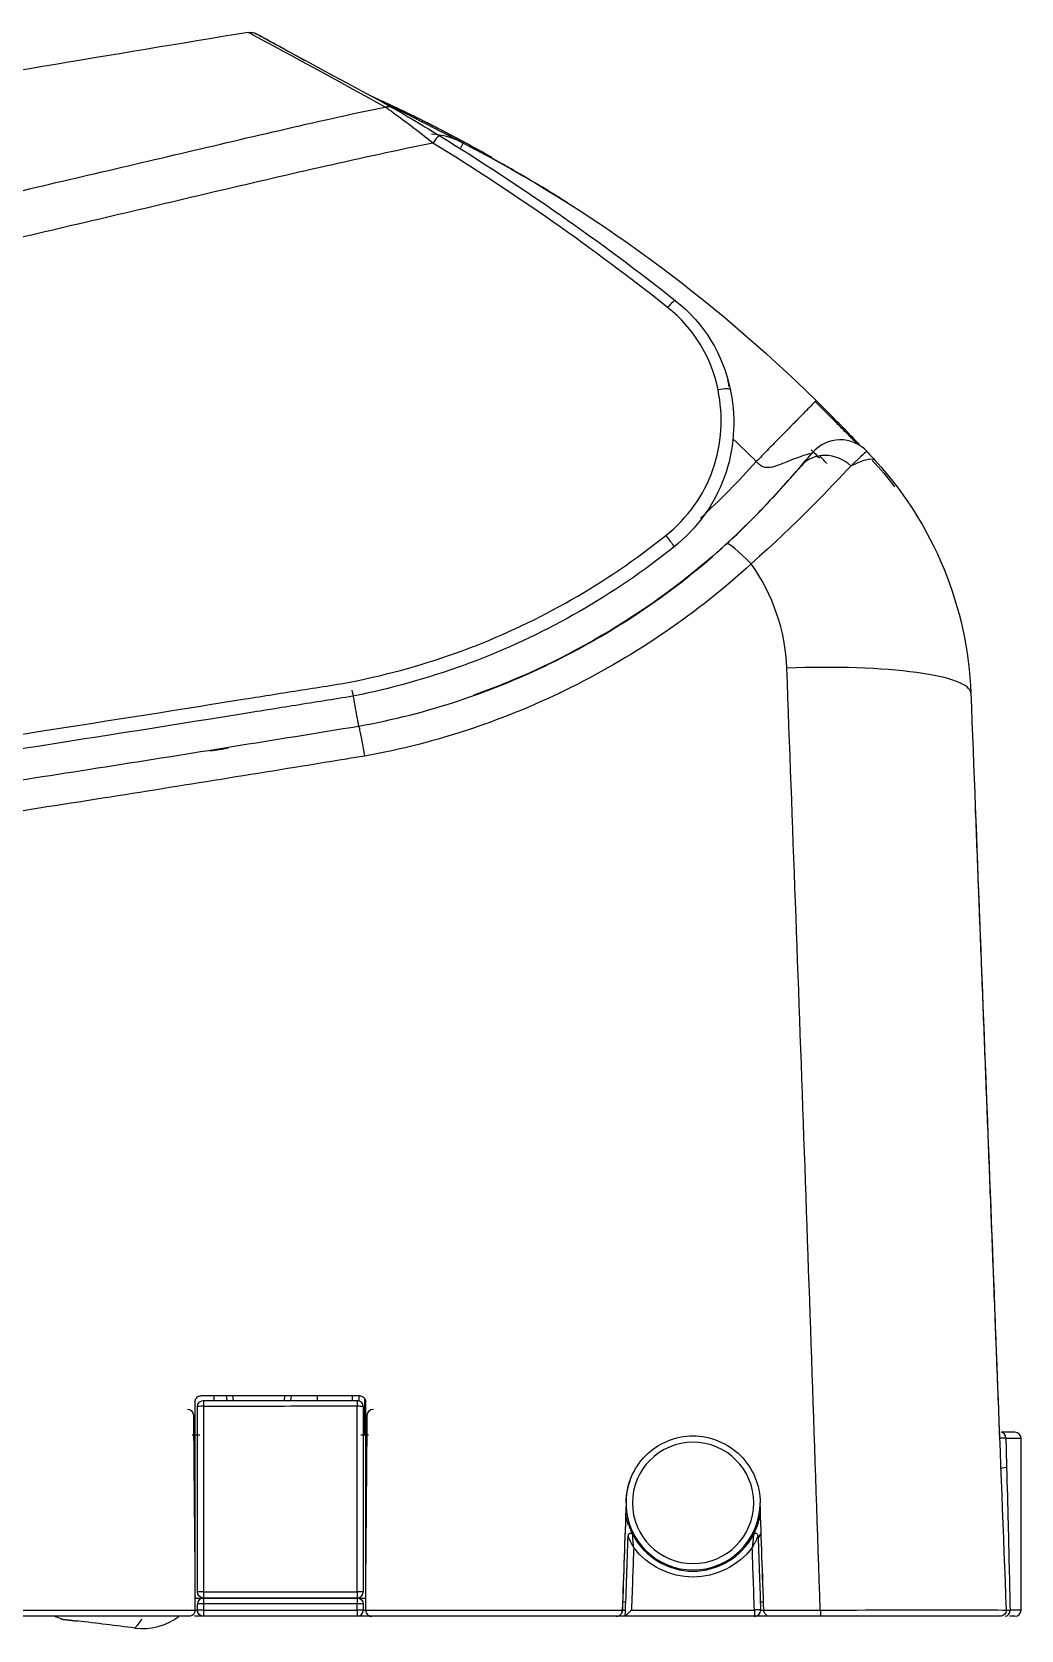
# Model space of a CAD drawing. Header units: millimetres. Extents: x 28 to 2369, y -329 to 1679.
# Drawn here: x 2043.4 to 2124.6, y 482.6 to 613.7 of the extents above; entities that cross this region are included whole.
import ezdxf

# ---------------------------------------------------------------- set-up
doc = ezdxf.new("R2010")
doc.units = ezdxf.units.MM
doc.layers.add('1LINE', color=7, linetype='CONTINUOUS')

msp = doc.modelspace()

# ---------------------------------------------------------------- linework, layer by layer
at = {"layer": '1LINE'}
for p, q in [((2078.56, 604.15), (2078.79, 604.6)), ((2116.04, 573.97), (2116.02, 573.99)), ((2059.43, 501.44), (2059.36, 501.84)), ((2059.86, 501.84), (2059.93, 501.44)), ((2064.11, 501.44), (2064.18, 501.84)), ((2064.69, 501.84), (2064.62, 501.44)), ((2069.72, 501.44), (2069.72, 501.84)), ((2070.22, 501.84), (2070.22, 501.42)), ((2070.72, 498.64), (2070.72, 501.58)), ((2056.55, 498.64), (2057.18, 498.64)), ((2070.4, 498.64), (2071.03, 498.64)), ((2124.06, 498.84), (2122.93, 498.84)), ((2123.31, 498.34), (2124.56, 498.34)), ((2124.56, 484.24), (2124.56, 498.34)), ((2056.79, 485.24), (2057.49, 485.24)), ((2057.29, 485.28), (2057.29, 485.24)), ((2070.09, 485.24), (2070.79, 485.24)), ((2070.29, 485.24), (2070.29, 485.28)), ((2056.79, 484.25), (2056.99, 484.25)), ((2070.59, 484.25), (2070.8, 484.25)), ((2091.84, 484.22), (2091.85, 484.22)), ((2091.87, 484.94), (2092.13, 484.94)), ((2103.17, 484.94), (2103.43, 484.94)), ((2103.46, 484.22), (2103.46, 484.22)), ((2124.56, 484.24), (2123.66, 484.24)), ((2057.49, 483.74), (2056.74, 483.74)), ((2071.29, 483.74), (2070.09, 483.74)), ((2103.96, 483.74), (2103.96, 483.74)), ((2124.06, 483.74), (2123.6, 483.74))]:
    msp.add_line(p, q, dxfattribs=at)
at = {"layer": '1LINE', "extrusion": (0, 0, -1)}
msp.add_circle((-2097.65, 493.04), 4.98, dxfattribs=at)
for centre, radius, start, end in [((-2061.33, 612.69), 1, 80.626, 118.6364), ((-2061.33, 612.69), 1, 80.626, 118.6364), ((-2057.49, 500.94), 0.5, 0, 90), ((-2056.16, 500.24), 0.5, 90, 179.5), ((-2071.42, 500.24), 0.5, 0.5, 90), ((-2057.49, 485.74), 0.5, 270, 0), ((-2070.09, 484.74), 0.5, 90, 180), ((-2057.49, 484.24), 0.5, 270, 0), ((-2122.84, 484.24), 0.5, 177.7911, 270)]:
    msp.add_arc(centre, radius, start, end, dxfattribs=at)
at = {"layer": '1LINE'}
for centre, radius, start, end in [((2070.09, 500.94), 0.5, 0, 90), ((2124.06, 498.34), 0.5, 0, 90), ((2097.65, 493.04), 5.5, 160.9087, 180), ((2097.65, 493.04), 5.5, 181.9884, 358.0115), ((2057.49, 484.74), 0.5, 90, 180), ((2070.09, 485.74), 0.5, 270, 0), ((2070.09, 484.24), 0.5, 270, 0), ((2124.06, 484.24), 0.5, 270, 0), ((1951.85, -310.95), 800, 82.81845, 83.15888)]:
    msp.add_arc(centre, radius, start, end, dxfattribs=at)
for centre, major_axis, ratio, start_param, end_param in [((2072.58, 606.58), (0.477, 0.879), 0.989612, 6.249764, 6.984389), ((2075.59, 598.37), (-3.24, -6.21), 0.993697, 3.14757, 3.540514), ((2076.34, 604.34), (0.524, 0.852), 0.165076, 6.276899, 7.646214), ((2095.6, 590.89), (0.62, 0.785), 0.174783, 6.274544, 7.690496), ((2099.73, 584.15), (0.981, 0.196), 0.214849, 0, 1.559721), ((2109.73, 577.25), (-2.35, 1.87), 0.999996, 4.56122, 6.247616), ((2108.8, 576.17), (2.26, -1.97), 0.884943, 1.539078, 3.142051), ((2101.54, 568.42), (-11.08, -10.11), 0.147772, 3.139023, 3.6316), ((2102.43, 569.51), (2.03, -2.21), 0.124386, 1.717241, 3.141259), ((2105.45, 558.9), (-14.99, -0.58), 0.175144, 3.141593, 4.712664), ((2057.49, 500.94), (0.5, 0), 0.058091, 1.590859, 3.141593), ((2057.49, 500.94), (0, -0.5), 0.020095, 3.141593, 4.654277), ((2070.09, 500.94), (0, -0.5), 0.018308, 3.141593, 4.652994), ((2070.09, 500.94), (0.5, 0), 0.05937, 0, 1.589073), ((2122.93, 498.34), (0, 0.5), 0.744685, 4.712389, 6.283185), ((2124.89, 495.94), (2, 0.08), 0.044758, 2.430281, 3.141593), ((2097.65, 493.04), (-0.1, 5.5), 0.999444, 4.679013, 4.694162), ((2092.52, 490.34), (0.199, -0.021), 0.999745, 0.590044, 3.21082), ((2102.78, 490.33), (-0.177, 0.093), 0.994992, 3.666408, 6.283185), ((2102.78, 490.33), (0.177, -0.093), 0.999995, 0.520138, 3.141596), ((2057.49, 485.74), (0.5, 0), 0.027987, 1.59261, 3.141593), ((2057.49, 485.74), (0, -0.5), 0.02182, 4.684405, 6.283185), ((2057.49, 484.74), (0, 0.5), 0.021966, 0, 1.544789), ((2070.09, 485.74), (0, -0.5), 0.020575, 4.682379, 6.283185), ((2070.09, 485.74), (0.5, 0), 0.030012, 0, 1.591363), ((2070.09, 484.74), (0, 0.5), 0.020754, 0, 1.542715), ((2057.49, 484.74), (0.5, 0), 0.02601, 1.592756, 3.141593), ((2057.49, 484.24), (-0.5, 0), 0.025022, 4.734424, 6.283185), ((2057.49, 484.24), (0, -0.5), 0.02204, 4.68737, 6.283185), ((2070.09, 484.74), (0.5, 0), 0.028084, 0, 1.591544), ((2070.09, 484.24), (-0.5, 0), 0.02712, 3.141593, 4.733228), ((2070.09, 484.24), (0, -0.5), 0.020845, 4.685272, 6.283185), ((2102.69, 484.24), (0.5, 0.017), 0.034958, 6.281542, 7.870526), ((2102.69, 484.24), (0, -0.5), 0.017765, 4.678028, 6.283185), ((2102.69, 484.24), (0, 0.5), 0.999999, 3.141593, 4.747257), ((2108.1, 484.24), (0, 0.5), 0.017256, 1.535009, 3.141593), ((2123.25, 484.24), (0, 0.5), 0.816913, 3.141593, 4.712389)]:
    msp.add_ellipse(centre, major_axis=major_axis, ratio=ratio, start_param=start_param, end_param=end_param, dxfattribs=at)
for points, degree in [([(2061.16, 613.68), (2049.91, 611.82), (2038.66, 609.95), (2027.42, 608.05)], 3), ([(2061.16, 613.68), (2049.91, 611.82), (2038.66, 609.95), (2027.42, 608.05)], 3), ([(2072.38, 607.56), (2064.94, 611.65), (2061.16, 613.68), (2061.16, 613.68)], 3), ([(2061.81, 613.57), (2061.81, 613.57), (2065.57, 611.53), (2073.09, 607.45)], 3), ([(2063.99, 612.37), (2063.26, 612.77), (2062.54, 613.17), (2061.81, 613.57)], 3), ([(2065.81, 611.36), (2064.59, 612.03), (2063.99, 612.37), (2063.99, 612.37)], 3), ([(2071.08, 608.54), (2076.21, 606.23), (2081.14, 603.44)], 2), ([(2071.77, 608.19), (2072.86, 607.65), (2075.21, 606.46), (2078.79, 604.6)], 3), ([(2073.27, 607.53), (2076.1, 606.19), (2078.87, 604.69)], 2), ([(2095.56, 591.12), (2089.42, 595.99), (2083, 600.49), (2076.31, 604.6)], 3), ([(2076.87, 605.19), (2083.59, 601.06), (2090.04, 596.55), (2096.22, 591.67)], 3), ([(2078.79, 604.6), (2089.48, 599.1), (2099.17, 591.89), (2107.75, 583.48)], 3), ([(2079.76, 604.07), (2079.46, 604.23)], 1), ([(2080.02, 603.97), (2079.99, 603.98), (2079.95, 604), (2079.92, 604.02)], 3), ([(2096.22, 591.67), (2098.55, 589.83), (2100.13, 587.23), (2100.71, 584.34)], 3), ([(2099.7, 584.36), (2099.17, 587.02), (2097.71, 589.42), (2095.56, 591.12)], 3), ([(2102.84, 578.48), (2102.22, 579.1), (2101.58, 579.71), (2100.94, 580.31)], 3), ([(2098.25, 573.84), (2099.86, 575.3), (2101.38, 576.86), (2102.84, 578.48)], 3), ([(2106.54, 578.14), (2107.14, 578.84), (2107.45, 579.2), (2107.45, 579.2)], 3), ([(2107.34, 579.44), (2107.57, 579.21), (2107.8, 578.98), (2108.02, 578.74)], 3), ([(2108.02, 578.74), (2107.85, 578.92), (2107.68, 579.09), (2107.51, 579.26)], 3), ([(2111.93, 579.28), (2111.89, 579.34), (2111.44, 578.93), (2110.61, 578.11)], 3), ([(2111.93, 579.28), (2112.16, 579.03), (2112.39, 578.78), (2112.62, 578.53)], 3), ([(2112.35, 578.57), (2112.99, 577.88), (2113.61, 577.16), (2114.18, 576.41)], 3), ([(2110.61, 578.11), (2109.04, 576.47), (2106.06, 573.28), (2102.41, 570.08)], 3), ([(2103.54, 574.82), (2104.84, 576.18), (2105.86, 577.37), (2106.54, 578.14)], 3), ([(2100.4, 571.72), (2101.57, 572.79), (2102.62, 573.85), (2103.54, 574.82)], 3), ([(2105.34, 561.52), (2105.23, 564.6), (2104.21, 567.58), (2102.41, 570.08)], 3), ([(2108.09, 484.25), (2107.22, 510.16), (2106.3, 536), (2105.34, 561.52)], 3), ([(2120.44, 559.47), (2121.4, 534.63), (2122.37, 509.48), (2123.34, 484.25)], 3), ([(2058.04, 554.73), (2058.54, 554.81), (2059.04, 554.89), (2059.54, 554.98)], 3), ([(2120.79, 550.2), (2122.79, 498.38)], 1), ([(2056.79, 484.25), (2056.79, 489.95), (2056.79, 495.64), (2056.79, 501.34)], 3), ([(2056.99, 485.74), (2056.99, 490.81), (2056.99, 495.88), (2056.99, 500.94)], 3), ([(2070.29, 501.84), (2065.96, 501.84), (2061.62, 501.84), (2057.29, 501.84)], 3), ([(2057.48, 500.96), (2057.48, 495.9), (2057.48, 490.82), (2057.48, 485.75)], 3), ([(2057.49, 501.44), (2061.69, 501.44), (2065.89, 501.44), (2070.09, 501.44)], 3), ([(2058.37, 501.44), (2058.37, 501.57), (2058.37, 501.7), (2058.37, 501.84)], 3), ([(2066.81, 501.84), (2066.81, 501.7), (2066.81, 501.57), (2066.81, 501.44)], 3), ([(2070.08, 485.75), (2070.08, 490.83), (2070.08, 495.9), (2070.08, 500.97)], 3), ([(2070.59, 500.94), (2070.59, 495.87), (2070.59, 490.81), (2070.59, 485.74)], 3), ([(2070.79, 484.25), (2070.79, 489.95), (2070.79, 495.64), (2070.79, 501.34)], 3), ([(2123.31, 498.34), (2123.33, 497.54), (2123.35, 496.74), (2123.37, 495.94)], 3), ([(2092.15, 493.04), (2092.05, 490.11), (2091.95, 487.18), (2091.84, 484.25)], 3), ([(2103.46, 484.25), (2103.36, 487.18), (2103.25, 490.11), (2103.15, 493.04)], 3), ([(2103.46, 484.22), (2103.35, 487.13), (2103.25, 490.04), (2103.15, 492.95)], 3), ([(2092.15, 492.93), (2092.05, 490.02), (2091.95, 487.12), (2091.85, 484.22)], 3), ([(2092.36, 490.45), (2092.35, 490.44), (2092.34, 490.42)], 2), ([(2092.7, 490.43), (2092.7, 490.43)], 1), ([(2102.98, 490.34), (2102.98, 490.34), (2102.98, 490.34), (2102.98, 490.34)], 3), ([(2057.49, 485.24), (2061.69, 485.24), (2065.89, 485.24), (2070.09, 485.24)], 3), ([(2070.79, 485.24), (2070.79, 485.24), (2070.79, 485.24), (2070.79, 485.24)], 3), ([(2056.79, 484.25), (2056.79, 484.24), (2056.79, 484.24), (2056.79, 484.24)], 3), ([(2070.79, 484.24), (2070.79, 484.24), (2070.79, 484.24), (2070.79, 484.25)], 3), ([(2091.84, 484.25), (2091.93, 484.25), (2092.02, 484.25), (2092.11, 484.25)], 3), ([(2091.84, 484.25), (2091.84, 484.24), (2091.84, 484.23), (2091.84, 484.22)], 3), ([(2091.85, 484.22), (2091.85, 484.22), (2091.85, 484.22), (2091.85, 484.22)], 3), ([(2103.19, 484.25), (2103.28, 484.25), (2103.37, 484.25), (2103.47, 484.25)], 3), ([(2103.46, 484.22), (2103.46, 484.23), (2103.46, 484.24), (2103.46, 484.25)], 3), ([(2103.46, 484.22), (2103.46, 484.22)], 1), ([(2056.29, 483.74), (2024.15, 483.74), (1992.02, 483.74), (1959.89, 483.74)], 3), ([(2051.86, 482.77), (2053.13, 482.61), (2054.43, 482.96), (2055.45, 483.71)], 3), ([(2052.42, 483.5), (2052.06, 483.03), (2051.86, 482.77), (2051.86, 482.77)], 3), ([(2070.09, 483.74), (2065.89, 483.74), (2061.69, 483.74), (2057.49, 483.74)], 3), ([(2092.09, 483.74), (2091.84, 483.74), (2091.6, 483.74), (2091.35, 483.74)], 3), ([(2092.09, 483.74), (2092.09, 483.74), (2092.09, 483.74), (2092.09, 483.74)], 3), ([(2103.95, 483.74), (2103.53, 483.74), (2103.11, 483.74), (2102.69, 483.74)], 3), ([(2108.1, 483.74), (2106.72, 483.74), (2105.34, 483.74), (2103.96, 483.74)], 3)]:
    msp.add_open_spline(points, degree=degree, dxfattribs=at)
for points, knots in [([(1594.5, 525.21), (1594.57, 525.22), (1595.23, 525.31), (1597.41, 525.56), (1598.93, 525.72), (1602.69, 526.13), (1604.94, 526.38), (1610.13, 526.94), (1613.07, 527.27), (1622.57, 528.3), (1629.86, 529.11), (1642.06, 530.5), (1646.33, 530.99), (1655.24, 532.01), (1659.91, 532.55), (1674.24, 534.21), (1684.23, 535.37), (1699.88, 537.28), (1705.21, 537.94), (1716, 539.3), (1721.5, 540.01), (1738.24, 542.28), (1749.52, 543.91), (1772.2, 547.27), (1783.6, 549.02), (1800.81, 551.81), (1806.55, 552.75), (1818.12, 554.76), (1823.92, 555.78), (1841.31, 558.88), (1852.92, 560.99), (1887.7, 567.48), (1910.86, 572.04), (1945.54, 579.25), (1957.09, 581.71), (1980.18, 586.68), (1991.72, 589.2), (2009.02, 593.03), (2014.78, 594.3), (2026.3, 596.93), (2032.06, 598.25), (2043.58, 600.93), (2049.33, 602.28), (2057.97, 604.3), (2060.84, 604.98), (2066.61, 606.31), (2069.49, 606.97), (2072.38, 607.56)], [0, 0, 0, 0, 0.03125, 0.03125, 0.0625, 0.0625, 0.09375, 0.09375, 0.125, 0.125, 0.1875, 0.1875, 0.21875, 0.21875, 0.25, 0.25, 0.3125, 0.3125, 0.34375, 0.34375, 0.375, 0.375, 0.4375, 0.4375, 0.5, 0.5, 0.53125, 0.53125, 0.5625, 0.5625, 0.625, 0.625, 0.75, 0.75, 0.8125, 0.8125, 0.875, 0.875, 0.90625, 0.90625, 0.9375, 0.9375, 0.96875, 0.96875, 0.984375, 0.984375, 1, 1, 1, 1]), ([(2076.31, 604.6), (2075.41, 605.31), (2074.54, 605.97), (2073.09, 607.06), (2072.51, 607.48), (2072.38, 607.56)], [0, 0, 0, 0, 0.5, 0.5, 1, 1, 1, 1]), ([(2073.09, 607.45), (2073.21, 607.38), (2073.81, 607.03), (2075.22, 606.19), (2076.03, 605.71), (2076.87, 605.19)], [0, 0, 0, 0, 0.5, 0.5, 1, 1, 1, 1]), ([(2076.31, 604.6), (2070.43, 603.4), (2064.58, 602.05), (2052.88, 599.29), (2047.03, 597.91), (2035.34, 595.17), (2029.49, 593.81), (2017.78, 591.13), (2011.92, 589.84), (1994.34, 585.95), (1982.62, 583.4), (1959.15, 578.37), (1947.4, 575.89), (1912.15, 568.63), (1888.6, 564.06), (1853.24, 557.57), (1841.44, 555.47), (1823.76, 552.38), (1817.87, 551.36), (1806.1, 549.38), (1800.27, 548.47), (1782.77, 545.72), (1771.18, 544.09), (1753.89, 541.56), (1748.14, 540.77), (1736.69, 539.19), (1730.99, 538.37), (1719.66, 536.92), (1714.08, 536.27), (1703.12, 534.93), (1697.7, 534.31), (1681.81, 532.47), (1671.67, 531.34), (1652.28, 529.2), (1643.17, 528.2), (1626.72, 526.42), (1619.36, 525.65), (1609.77, 524.63), (1606.8, 524.31), (1601.58, 523.75), (1599.31, 523.5), (1595.52, 523.08), (1593.98, 522.91), (1592.33, 522.69), (1591.89, 522.62), (1591.26, 522.52), (1591.07, 522.48), (1591.03, 522.46)], [0, 0, 0, 0, 0.03125, 0.03125, 0.0625, 0.0625, 0.09375, 0.09375, 0.125, 0.125, 0.1875, 0.1875, 0.25, 0.25, 0.375, 0.375, 0.4375, 0.4375, 0.46875, 0.46875, 0.5, 0.5, 0.5625, 0.5625, 0.59375, 0.59375, 0.625, 0.625, 0.65625, 0.65625, 0.6875, 0.6875, 0.75, 0.75, 0.8125, 0.8125, 0.875, 0.875, 0.90625, 0.90625, 0.9375, 0.9375, 0.96875, 0.96875, 0.984375, 0.984375, 1, 1, 1, 1]), ([(2079.89, 604.04), (2079.98, 603.99), (2080.26, 603.84), (2080.78, 603.56), (2080.86, 603.52), (2080.94, 603.47)], [0, 0, 0, 0, 0.849947, 0.849947, 1, 1, 1, 1]), ([(2087.36, 599.69), (2086.97, 599.94), (2086.58, 600.19), (2085.39, 600.92), (2084.58, 601.4), (2083.36, 602.11), (2082.96, 602.34), (2082.17, 602.79), (2081.79, 603), (2081.2, 603.32), (2081.01, 603.43), (2080.93, 603.47), (2080.91, 603.48), (2080.82, 603.53), (2080.76, 603.56), (2080.58, 603.66), (2080.47, 603.72), (2080.3, 603.81), (2080.24, 603.85), (2080.13, 603.91), (2080.07, 603.94), (2080.02, 603.97)], [0, 0, 0, 0, 0.058214, 0.058214, 0.175937, 0.175937, 0.234799, 0.234799, 0.293661, 0.293661, 0.352522, 0.352522, 0.411384, 0.411384, 0.529107, 0.529107, 0.764554, 0.764554, 0.882277, 0.882277, 1, 1, 1, 1]), ([(2100.6, 584.63), (2100.59, 584.66), (2100.59, 584.68), (2100.58, 584.86), (2100.55, 585.02), (2100.51, 585.18), (2100.51, 585.18), (2100.51, 585.18)], [0, 0, 0, 0, 0.121255, 0.121255, 0.986189, 0.986189, 1, 1, 1, 1]), ([(2095.42, 572.41), (2097.2, 573.83), (2098.54, 575.72), (2100.02, 579.9), (2100.13, 582.18), (2099.7, 584.36)], [0, 0, 0, 0, 0.5, 0.5, 1, 1, 1, 1]), ([(2100.75, 584.15), (2101.2, 581.85), (2101.02, 579.39), (2099.4, 574.96), (2097.96, 572.96), (2096.07, 571.45)], [0, 0, 0, 0, 0.5, 0.5, 1, 1, 1, 1]), ([(2100.71, 584.34), (2100.72, 584.28), (2100.73, 584.21), (2100.75, 584.15), (2100.75, 584.15), (2100.75, 584.15)], [0, 0, 0, 0, 0.999706, 0.999706, 1, 1, 1, 1]), ([(2111.31, 579.85), (2111.14, 580.04), (2110.89, 580.3), (2110.2, 581), (2109.9, 581.32), (2109.06, 582.17), (2108.54, 582.7), (2107.75, 583.48)], [0, 0, 0, 0, 0.472713, 0.472713, 0.736356, 0.736356, 1, 1, 1, 1]), ([(2110.84, 580.21), (2110.81, 580.25), (2110.71, 580.35), (2110.44, 580.61), (2109.96, 581.09), (2109.03, 582.04), (2108.23, 582.84), (2107.67, 583.39)], [0, 0, 0, 0, 0.096001, 0.2358, 0.404281, 0.628279, 1, 1, 1, 1]), ([(2111.1, 579.95), (2111.09, 579.96), (2111.04, 580.03), (2110.91, 580.15), (2110.84, 580.21)], [0, 0, 0, 0, 0.578414, 1, 1, 1, 1]), ([(2107.42, 579.16), (2105.01, 576.34), (2102.53, 573.61), (2097.04, 568.74), (2094.05, 566.54), (2087.29, 562.46), (2083.52, 560.67), (2079.6, 559.28)], [0, 0, 0, 0, 0.319874, 0.319874, 0.639748, 0.639748, 1, 1, 1, 1]), ([(2107.42, 579.16), (2107.4, 579.16), (2107.37, 579.15), (2107.11, 579.09), (2106.7, 578.97), (2106.1, 578.75), (2105.39, 578.46), (2104.68, 578.17), (2104.03, 577.97), (2103.48, 577.97), (2103.09, 578.2), (2102.93, 578.38), (2102.84, 578.48)], [0, 0, 0, 0, 0.090162, 0.180501, 0.276022, 0.395586, 0.546152, 0.673829, 0.786543, 0.883621, 0.936595, 1, 1, 1, 1]), ([(2107.45, 579.2), (2107.44, 579.19), (2107.43, 579.18), (2107.42, 579.17), (2107.42, 579.16), (2107.42, 579.16)], [0, 0, 0, 0, 0.60855, 0.60855, 1, 1, 1, 1]), ([(2108.62, 578.32), (2108.52, 578.43), (2108.33, 578.63), (2108.12, 578.85), (2108.02, 578.95)], [0, 0, 0, 0, 0.564215, 1, 1, 1, 1]), ([(2112.62, 578.53), (2115.01, 575.91), (2116.88, 572.96), (2119.56, 566.42), (2120.3, 563.01), (2120.44, 559.47)], [0, 0, 0, 0, 0.5, 0.5, 1, 1, 1, 1]), ([(2058.15, 558.56), (2059.06, 558.7), (2059.97, 558.85), (2062.44, 559.24), (2063.99, 559.49), (2067.1, 559.99), (2068.67, 560.2), (2073.29, 561.16), (2076.33, 562.05), (2085.09, 565.37), (2090.52, 568.5), (2095.42, 572.41)], [0, 0, 0, 0, 0.068034, 0.068034, 0.184529, 0.184529, 0.301025, 0.301025, 0.534017, 0.534017, 1, 1, 1, 1]), ([(2070.23, 556.77), (2073.01, 557.27), (2075.82, 557.99), (2081.18, 559.77), (2083.79, 560.85), (2091.41, 564.63), (2096.2, 567.86), (2100.4, 571.72)], [0, 0, 0, 0, 0.25, 0.25, 0.5, 0.5, 1, 1, 1, 1]), ([(2096.07, 571.45), (2096.08, 571.45), (2096.08, 571.48), (2096.05, 571.55), (2096.02, 571.6), (2095.95, 571.72), (2095.9, 571.79), (2095.79, 571.94), (2095.72, 572.03), (2095.62, 572.17), (2095.57, 572.22), (2095.5, 572.32), (2095.46, 572.37), (2095.42, 572.41)], [0, 0, 0, 0, 0.195319, 0.195319, 0.390637, 0.390637, 0.585956, 0.585956, 0.781274, 0.781274, 0.900728, 0.900728, 1, 1, 1, 1]), ([(2096.07, 571.45), (2091.17, 567.54), (2085.73, 564.4), (2076.99, 561.04), (2073.96, 560.13), (2069.34, 559.13), (2067.78, 558.91), (2064.67, 558.41), (2063.12, 558.16), (2049.12, 555.91), (2036.68, 553.97), (2011.79, 550.21), (1999.33, 548.38), (1974.41, 544.86), (1961.94, 543.15), (1924.52, 538.22), (1899.57, 535.17), (1862.14, 530.95), (1849.66, 529.6), (1830.94, 527.67), (1824.7, 527.04), (1812.23, 525.81), (1806.01, 525.21), (1793.65, 524.06), (1787.49, 523.49), (1778.24, 522.67), (1775.15, 522.4), (1769.01, 521.87), (1765.95, 521.6), (1756.82, 520.83), (1750.7, 520.33), (1741.6, 519.61), (1738.57, 519.37), (1732.59, 518.9), (1729.61, 518.68), (1723.62, 518.23), (1720.61, 518), (1714.71, 517.57), (1711.83, 517.37), (1703.24, 516.76), (1697.52, 516.37), (1680.85, 515.26), (1670.22, 514.6), (1654.98, 513.71), (1650.01, 513.42), (1640.51, 512.9), (1635.96, 512.66), (1627.31, 512.22), (1623.22, 512.02), (1615.52, 511.65), (1611.91, 511.48), (1602.07, 511.03), (1596.74, 510.8), (1591.06, 510.56), (1589.54, 510.5), (1587.48, 510.42), (1586.93, 510.4), (1586.94, 510.4)], [0, 0, 0, 0, 0.03125, 0.03125, 0.046875, 0.046875, 0.054688, 0.054688, 0.0625, 0.0625, 0.125, 0.125, 0.1875, 0.1875, 0.25, 0.25, 0.375, 0.375, 0.4375, 0.4375, 0.46875, 0.46875, 0.5, 0.5, 0.53125, 0.53125, 0.546875, 0.546875, 0.5625, 0.5625, 0.59375, 0.59375, 0.609375, 0.609375, 0.625, 0.625, 0.640625, 0.640625, 0.65625, 0.65625, 0.6875, 0.6875, 0.75, 0.75, 0.78125, 0.78125, 0.8125, 0.8125, 0.84375, 0.84375, 0.875, 0.875, 0.9375, 0.9375, 0.96875, 0.96875, 1, 1, 1, 1]), ([(2102.41, 570.08), (2098, 566.01), (2092.97, 562.6), (2082.29, 557.28), (2076.66, 555.38), (2070.71, 554.31)], [0, 0, 0, 0, 0.5, 0.5, 1, 1, 1, 1]), ([(1587.76, 511.91), (1588.79, 511.96), (1590.22, 512.02), (1595.78, 512.26), (1601.11, 512.48), (1610.94, 512.93), (1614.55, 513.09), (1622.24, 513.46), (1626.34, 513.66), (1634.98, 514.09), (1639.53, 514.33), (1649.03, 514.84), (1654, 515.11), (1669.25, 515.99), (1679.89, 516.64), (1696.58, 517.73), (1702.31, 518.12), (1710.91, 518.72), (1713.79, 518.92), (1719.69, 519.34), (1722.71, 519.56), (1728.71, 520), (1731.7, 520.23), (1737.69, 520.69), (1740.72, 520.93), (1749.84, 521.65), (1755.97, 522.14), (1765.11, 522.91), (1768.17, 523.16), (1774.31, 523.69), (1777.4, 523.95), (1786.64, 524.76), (1792.8, 525.31), (1802.06, 526.17), (1805.15, 526.46), (1811.36, 527.05), (1814.47, 527.35), (1823.8, 528.26), (1830.02, 528.88), (1848.7, 530.79), (1861.17, 532.13), (1898.66, 536.33), (1923.65, 539.38), (1961.13, 544.29), (1973.62, 545.99), (1998.58, 549.5), (2011.05, 551.31), (2035.07, 554.93), (2046.61, 556.72), (2058.15, 558.56)], [0, 0, 0, 0, 0.032712, 0.032712, 0.102166, 0.102166, 0.136893, 0.136893, 0.17162, 0.17162, 0.206347, 0.206347, 0.241074, 0.241074, 0.310528, 0.310528, 0.345255, 0.345255, 0.362619, 0.362619, 0.379983, 0.379983, 0.397346, 0.397346, 0.41471, 0.41471, 0.449437, 0.449437, 0.4668, 0.4668, 0.484164, 0.484164, 0.518891, 0.518891, 0.536254, 0.536254, 0.553618, 0.553618, 0.588345, 0.588345, 0.657799, 0.657799, 0.796708, 0.796708, 0.866162, 0.866162, 0.935616, 0.935616, 1, 1, 1, 1]), ([(2070.23, 556.77), (2070.23, 556.79), (2070.22, 556.83), (2070.16, 557.13), (2070.07, 557.64), (2069.91, 558.5), (2069.77, 559.28), (2069.69, 559.72)], [0, 0, 0, 0, 0.160962, 0.327978, 0.501049, 0.7112, 1, 1, 1, 1]), ([(2028.66, 550.23), (2028.66, 550.23), (2028.66, 550.23), (2035.59, 551.28), (2042.52, 552.35), (2056.38, 554.53), (2063.31, 555.65), (2070.23, 556.77)], [0, 0, 0, 0, 0.000001, 0.000001, 0.499909, 0.499909, 1, 1, 1, 1]), ([(2070.71, 554.31), (2070.67, 554.52), (2070.6, 554.96), (2070.49, 555.57), (2070.38, 556.13), (2070.28, 556.65), (2070.25, 556.73), (2070.23, 556.77)], [0, 0, 0, 0, 0.159565, 0.32651, 0.500833, 0.710891, 1, 1, 1, 1]), ([(2070.71, 554.31), (2070.21, 554.23), (2069.72, 554.15), (2062.77, 553.02), (2056.31, 551.97), (2042.91, 549.86), (2035.96, 548.78), (2029.02, 547.73)], [0, 0, 0, 0, 0.035538, 0.035538, 0.500613, 0.500613, 1, 1, 1, 1]), ([(2056.79, 501.34), (2056.79, 501.39), (2056.8, 501.45), (2056.84, 501.55), (2056.87, 501.6), (2056.94, 501.69), (2056.98, 501.73), (2057.07, 501.79), (2057.13, 501.81), (2057.22, 501.83), (2057.25, 501.84), (2057.29, 501.84)], [0, 0, 0, 0, 0.215258, 0.215258, 0.430535, 0.430535, 0.645524, 0.645524, 0.860126, 0.860126, 1, 1, 1, 1]), ([(2070.08, 500.97), (2069.75, 500.97), (2069.41, 500.97), (2067.75, 500.97), (2066.42, 500.97), (2062.55, 500.96), (2060.01, 500.96), (2057.48, 500.96)], [0, 0, 0, 0, 0.079345, 0.079345, 0.396724, 0.396724, 1, 1, 1, 1]), ([(2070.29, 501.84), (2070.35, 501.84), (2070.4, 501.83), (2070.51, 501.79), (2070.56, 501.76), (2070.65, 501.69), (2070.68, 501.65), (2070.74, 501.55), (2070.77, 501.5), (2070.79, 501.41), (2070.79, 501.37), (2070.79, 501.34)], [0, 0, 0, 0, 0.214585, 0.214585, 0.429151, 0.429151, 0.644014, 0.644014, 0.859285, 0.859285, 1, 1, 1, 1]), ([(2056.66, 500.24), (2056.68, 497.74), (2056.7, 495.24), (2056.73, 492.41), (2056.73, 492.07), (2056.75, 490.41), (2056.76, 489.07), (2056.78, 486.91), (2056.78, 486.07), (2056.79, 485.24)], [0, 0, 0, 0, 0.499893, 0.499893, 0.566513, 0.566513, 0.832996, 0.832996, 1, 1, 1, 1]), ([(2070.79, 485.24), (2070.8, 486.07), (2070.81, 486.91), (2070.82, 489.07), (2070.84, 490.41), (2070.85, 492.07), (2070.85, 492.41), (2070.88, 495.24), (2070.9, 497.74), (2070.92, 500.24)], [0, 0, 0, 0, 0.167025, 0.167025, 0.433491, 0.433491, 0.500107, 0.500107, 1, 1, 1, 1]), ([(2092.15, 493.04), (2092.15, 494.49), (2092.75, 495.91), (2094.78, 497.94), (2096.21, 498.54), (2099.08, 498.54), (2100.51, 497.95), (2102.57, 495.9), (2103.15, 494.49), (2103.15, 493.04)], [0, 0, 0, 0, 0.25, 0.25, 0.5, 0.5, 0.75, 0.75, 1, 1, 1, 1]), ([(2123.31, 498.34), (2123.15, 498.34), (2123.01, 498.34), (2122.84, 498.35), (2122.79, 498.35), (2122.79, 498.35)], [0, 0, 0, 0, 0.499259, 0.499259, 1, 1, 1, 1]), ([(2123.37, 495.94), (2123.41, 494.4), (2123.46, 492.85), (2123.55, 488.95), (2123.61, 486.59), (2123.66, 484.24)], [0, 0, 0, 0, 0.395718, 0.395718, 1, 1, 1, 1]), ([(2092.36, 491.21), (2092.29, 491.44), (2092.2, 491.71), (2092.15, 491.99), (2092.14, 492.05)], [0, 0, 0, 0, 0.810798, 1, 1, 1, 1]), ([(2102.6, 490.42), (2102.66, 490.54), (2102.73, 490.67), (2102.84, 490.93), (2102.89, 491.06), (2102.94, 491.2), (2102.94, 491.2), (2103.05, 491.5), (2103.13, 491.82), (2103.18, 492.14)], [0, 0, 0, 0, 0.228515, 0.228515, 0.463892, 0.463892, 0.464375, 0.464375, 1, 1, 1, 1]), ([(2092.09, 483.74), (2092.13, 484.83), (2092.17, 485.93), (2092.24, 488.13), (2092.28, 489.23), (2092.32, 490.34)], [0, 0, 0, 0, 0.497352, 0.497352, 1, 1, 1, 1]), ([(2092.78, 489.38), (2092.78, 489.38), (2092.78, 489.38), (2092.77, 489.38), (2092.77, 489.39), (2092.77, 489.4), (2092.76, 489.4), (2092.75, 489.42), (2092.75, 489.44), (2092.72, 489.49), (2092.7, 489.52), (2092.61, 489.7), (2092.54, 489.84), (2092.43, 490.07), (2092.39, 490.17), (2092.35, 490.27), (2092.34, 490.29), (2092.33, 490.32), (2092.32, 490.33), (2092.32, 490.34), (2092.32, 490.34), (2092.32, 490.34)], [0, 0, 0, 0, 0.003878, 0.003878, 0.011119, 0.011119, 0.027004, 0.027004, 0.065732, 0.065732, 0.163701, 0.163701, 0.538138, 0.538138, 0.817313, 0.817313, 0.906373, 0.906373, 0.957267, 0.957267, 1, 1, 1, 1]), ([(2092.36, 491.21), (2092.41, 491.08), (2092.51, 490.8), (2092.64, 490.55), (2092.7, 490.42)], [0, 0, 0, 0, 0.506214, 1, 1, 1, 1]), ([(2092.7, 490.43), (2093.65, 488.62), (2095.61, 487.44), (2099.68, 487.44), (2101.65, 488.62), (2102.6, 490.42)], [0, 0, 0, 0, 0.5, 0.5, 1, 1, 1, 1]), ([(2092.78, 489.38), (2092.78, 489.38), (2092.78, 489.38), (2092.78, 489.39), (2092.78, 489.39), (2092.77, 489.4), (2092.77, 489.41), (2092.77, 489.45), (2092.77, 489.47), (2092.75, 489.68), (2092.73, 489.86), (2092.71, 490.14), (2092.7, 490.24), (2092.7, 490.35), (2092.7, 490.38), (2092.7, 490.4), (2092.7, 490.41), (2092.7, 490.42), (2092.7, 490.43), (2092.7, 490.43)], [0, 0, 0, 0, 0.003909, 0.003909, 0.014628, 0.014628, 0.035878, 0.035878, 0.089986, 0.089986, 0.539978, 0.539978, 0.817102, 0.817102, 0.905899, 0.905899, 0.956959, 0.956959, 1, 1, 1, 1]), ([(2102.6, 490.42), (2102.6, 490.42), (2102.6, 490.42), (2102.6, 490.41), (2102.6, 490.4), (2102.6, 490.35), (2102.59, 490.31), (2102.58, 490.16), (2102.57, 490.03), (2102.56, 489.87), (2102.55, 489.84), (2102.54, 489.71), (2102.53, 489.61), (2102.52, 489.48), (2102.52, 489.46), (2102.51, 489.42), (2102.51, 489.41), (2102.51, 489.39), (2102.51, 489.39), (2102.51, 489.38), (2102.51, 489.38), (2102.51, 489.38)], [0, 0, 0, 0, 0.046397, 0.046397, 0.103822, 0.103822, 0.236748, 0.236748, 0.578956, 0.578956, 0.647697, 0.647697, 0.892747, 0.892747, 0.957606, 0.957606, 0.982747, 0.982747, 0.99605, 0.99605, 1, 1, 1, 1]), ([(2102.98, 490.34), (2102.98, 490.34), (2102.98, 490.33), (2102.97, 490.32), (2102.97, 490.31), (2102.95, 490.27), (2102.93, 490.23), (2102.85, 490.07), (2102.78, 489.92), (2102.67, 489.69), (2102.63, 489.6), (2102.57, 489.49), (2102.55, 489.46), (2102.53, 489.42), (2102.53, 489.41), (2102.52, 489.4), (2102.51, 489.39), (2102.51, 489.38), (2102.51, 489.38), (2102.51, 489.38)], [0, 0, 0, 0, 0.045842, 0.045842, 0.102848, 0.102848, 0.235734, 0.235734, 0.649561, 0.649561, 0.872796, 0.872796, 0.948338, 0.948338, 0.978746, 0.978746, 0.996103, 0.996103, 1, 1, 1, 1]), ([(2103.23, 490.62), (2103.23, 490.62), (2103.23, 490.62), (2103.16, 490.45), (2103.07, 490.28), (2102.98, 490.11)], [0, 0, 0, 0, 0.005669, 0.005669, 1, 1, 1, 1]), ([(2102.98, 490.34), (2103.02, 489.23), (2103.06, 488.13), (2103.13, 486.1), (2103.16, 485.17), (2103.19, 484.25)], [0, 0, 0, 0, 0.545729, 0.545729, 1, 1, 1, 1]), ([(2092.78, 489.38), (2092.75, 488.59), (2092.72, 487.81), (2092.66, 486.1), (2092.63, 485.18), (2092.6, 484.25)], [0, 0, 0, 0, 0.459626, 0.459626, 1, 1, 1, 1]), ([(2102.51, 489.38), (2101.36, 487.87), (2099.53, 486.96), (2095.76, 486.96), (2093.92, 487.87), (2092.78, 489.38)], [0, 0, 0, 0, 0.5, 0.5, 1, 1, 1, 1]), ([(2102.68, 484.25), (2102.65, 485.18), (2102.62, 486.1), (2102.56, 487.81), (2102.53, 488.59), (2102.51, 489.38)], [0, 0, 0, 0, 0.539894, 0.539894, 1, 1, 1, 1]), ([(2057.48, 485.75), (2059.58, 485.75), (2061.69, 485.75), (2065.89, 485.75), (2067.98, 485.75), (2070.08, 485.75)], [0, 0, 0, 0, 0.500868, 0.500868, 1, 1, 1, 1]), ([(2070.09, 485.24), (2067.99, 485.24), (2065.9, 485.24), (2061.7, 485.24), (2059.59, 485.24), (2057.49, 485.24)], [0, 0, 0, 0, 0.499132, 0.499132, 1, 1, 1, 1]), ([(1959.88, 484.25), (1960.21, 484.25), (1960.54, 484.25), (1962.21, 484.25), (1963.54, 484.25), (1970.21, 484.25), (1975.54, 484.25), (2002.19, 484.25), (2023.52, 484.25), (2048.83, 484.25), (2052.81, 484.25), (2056.79, 484.25)], [0, 0, 0, 0, 0.010315, 0.010315, 0.051574, 0.051574, 0.216609, 0.216609, 0.876758, 0.876758, 1, 1, 1, 1]), ([(2056.79, 484.24), (2056.79, 484.19), (2056.78, 484.15), (2056.76, 484.06), (2056.75, 484.03), (2056.7, 483.94), (2056.67, 483.9), (2056.58, 483.82), (2056.52, 483.79), (2056.41, 483.75), (2056.35, 483.74), (2056.29, 483.74), (2056.29, 483.74), (2056.29, 483.74)], [0, 0, 0, 0, 0.138061, 0.138061, 0.274948, 0.274948, 0.470226, 0.470226, 0.744912, 0.744912, 0.995332, 0.995332, 1, 1, 1, 1]), ([(2056.99, 484.24), (2056.99, 484.31), (2056.99, 484.39), (2056.99, 484.56), (2056.99, 484.65), (2056.99, 484.74)], [0, 0, 0, 0, 0.475152, 0.475152, 1, 1, 1, 1]), ([(2070.08, 484.75), (2069.75, 484.75), (2069.41, 484.75), (2067.75, 484.75), (2066.41, 484.75), (2062.55, 484.75), (2060.01, 484.75), (2057.48, 484.75)], [0, 0, 0, 0, 0.079343, 0.079343, 0.396716, 0.396716, 1, 1, 1, 1]), ([(2057.48, 484.75), (2057.48, 484.66), (2057.48, 484.57), (2057.48, 484.41), (2057.48, 484.33), (2057.48, 484.25)], [0, 0, 0, 0, 0.524848, 0.524848, 1, 1, 1, 1]), ([(2057.48, 484.25), (2057.81, 484.25), (2058.15, 484.25), (2059.81, 484.25), (2061.15, 484.25), (2065.01, 484.25), (2067.55, 484.25), (2070.08, 484.25)], [0, 0, 0, 0, 0.079343, 0.079343, 0.396715, 0.396715, 1, 1, 1, 1]), ([(2070.08, 484.25), (2070.08, 484.33), (2070.08, 484.41), (2070.08, 484.57), (2070.08, 484.66), (2070.08, 484.75)], [0, 0, 0, 0, 0.471787, 0.471787, 1, 1, 1, 1]), ([(2070.59, 484.74), (2070.59, 484.65), (2070.59, 484.56), (2070.59, 484.39), (2070.59, 484.31), (2070.59, 484.24)], [0, 0, 0, 0, 0.528213, 0.528213, 1, 1, 1, 1]), ([(2070.79, 484.25), (2074.3, 484.25), (2077.8, 484.25), (2084.82, 484.25), (2088.33, 484.25), (2091.84, 484.25)], [0, 0, 0, 0, 0.499589, 0.499589, 1, 1, 1, 1]), ([(2070.79, 484.24), (2070.79, 484.19), (2070.8, 484.15), (2070.82, 484.06), (2070.84, 484.02), (2070.88, 483.94), (2070.92, 483.9), (2071.01, 483.82), (2071.07, 483.78), (2071.18, 483.75), (2071.23, 483.74), (2071.29, 483.74), (2071.29, 483.74), (2071.29, 483.74)], [0, 0, 0, 0, 0.141712, 0.141712, 0.282291, 0.282291, 0.479936, 0.479936, 0.752452, 0.752452, 0.995268, 0.995268, 1, 1, 1, 1]), ([(2091.84, 484.22), (2091.84, 484.17), (2091.83, 484.13), (2091.81, 484.05), (2091.79, 484.01), (2091.74, 483.92), (2091.7, 483.88), (2091.61, 483.8), (2091.54, 483.77), (2091.44, 483.74), (2091.39, 483.74), (2091.35, 483.74), (2091.34, 483.74), (2091.34, 483.74)], [0, 0, 0, 0, 0.144178, 0.144178, 0.286976, 0.286976, 0.495818, 0.495818, 0.788302, 0.788302, 0.995236, 0.995236, 1, 1, 1, 1]), ([(2091.35, 483.74), (2091.35, 483.74), (2091.35, 483.74), (2091.39, 483.74), (2091.44, 483.74), (2091.55, 483.77), (2091.61, 483.8), (2091.7, 483.88), (2091.74, 483.92), (2091.79, 484.01), (2091.81, 484.04), (2091.84, 484.13), (2091.85, 484.17), (2091.85, 484.22)], [0, 0, 0, 0, 0.004817, 0.004817, 0.207074, 0.207074, 0.49687, 0.49687, 0.707197, 0.707197, 0.852929, 0.852929, 1, 1, 1, 1]), ([(2092.6, 484.25), (2092.6, 484.25), (2092.6, 484.25), (2092.54, 484.2), (2092.49, 484.15), (2092.37, 484.03), (2092.31, 483.97), (2092.22, 483.88), (2092.18, 483.84), (2092.14, 483.79), (2092.12, 483.77), (2092.1, 483.75), (2092.09, 483.74), (2092.09, 483.74)], [0, 0, 0, 0, 0.004698, 0.004698, 0.23513, 0.23513, 0.519964, 0.519964, 0.721464, 0.721464, 0.860083, 0.860083, 1, 1, 1, 1]), ([(2092.6, 484.25), (2094.28, 484.25), (2095.97, 484.25), (2099.33, 484.25), (2101.01, 484.25), (2102.68, 484.25)], [0, 0, 0, 0, 0.500943, 0.500943, 1, 1, 1, 1]), ([(2103.46, 484.25), (2103.62, 484.25), (2103.79, 484.25), (2104.28, 484.25), (2104.62, 484.25), (2106, 484.25), (2107.04, 484.25), (2108.09, 484.25)], [0, 0, 0, 0, 0.106122, 0.106122, 0.322, 0.322, 1, 1, 1, 1]), ([(2103.96, 483.74), (2103.95, 483.74), (2103.95, 483.74), (2103.91, 483.74), (2103.86, 483.74), (2103.75, 483.77), (2103.69, 483.8), (2103.6, 483.88), (2103.56, 483.92), (2103.51, 484.01), (2103.49, 484.05), (2103.46, 484.13), (2103.46, 484.17), (2103.46, 484.22)], [0, 0, 0, 0, 0.004762, 0.004762, 0.211898, 0.211898, 0.504532, 0.504532, 0.71331, 0.71331, 0.855964, 0.855964, 1, 1, 1, 1]), ([(2103.96, 483.74), (2103.96, 483.74), (2103.96, 483.74), (2103.91, 483.74), (2103.86, 483.74), (2103.76, 483.77), (2103.7, 483.8), (2103.6, 483.88), (2103.56, 483.92), (2103.51, 484.01), (2103.49, 484.04), (2103.47, 484.13), (2103.46, 484.17), (2103.46, 484.22)], [0, 0, 0, 0, 0.004819, 0.004819, 0.206828, 0.206828, 0.496494, 0.496494, 0.706896, 0.706896, 0.85278, 0.85278, 1, 1, 1, 1]), ([(2108.09, 484.25), (2112.09, 484.26), (2116.03, 484.26), (2121.67, 484.26), (2123.34, 484.26), (2123.34, 484.25)], [0, 0, 0, 0, 0.5, 0.5, 1, 1, 1, 1]), ([(2123.29, 484.25), (2123.29, 484.25), (2123.31, 484.25), (2123.39, 484.24), (2123.48, 484.24), (2123.62, 484.24), (2123.64, 484.24), (2123.66, 484.24)], [0, 0, 0, 0, 0.361893, 0.361893, 0.908628, 0.908628, 1, 1, 1, 1]), ([(2045.29, 483.73), (2045.48, 483.67), (2045.62, 483.62), (2045.82, 483.54), (2045.87, 483.51), (2045.84, 483.51), (2045.83, 483.51), (2045.82, 483.51)], [0, 0, 0, 0, 0.417508, 0.417508, 0.901247, 0.901247, 1, 1, 1, 1]), ([(2091.34, 483.74), (2088, 483.74), (2084.66, 483.74), (2077.98, 483.74), (2074.63, 483.74), (2071.29, 483.74)], [0, 0, 0, 0, 0.499939, 0.499939, 1, 1, 1, 1]), ([(2102.69, 483.74), (2101.02, 483.74), (2099.34, 483.74), (2095.8, 483.74), (2093.95, 483.74), (2092.09, 483.74)], [0, 0, 0, 0, 0.474691, 0.474691, 1, 1, 1, 1]), ([(2122.84, 483.74), (2122.84, 483.74), (2121.23, 483.74), (2115.79, 483.74), (2111.97, 483.74), (2108.1, 483.74)], [0, 0, 0, 0, 0.5, 0.5, 1, 1, 1, 1])]:
    msp.add_open_spline(points, degree=3, knots=knots, dxfattribs=at)
for points, weights in [([(2107.75, 583.48), (2107.76, 583.49), (2102.84, 578.48)], [1, 0.706179602802, 1]), ([(2045.82, 483.51), (2046.48, 483.43), (2047.14, 483.35)], [0.996308841803, 0.996354669291, 0.996401183882])]:
    msp.add_rational_spline(points, weights, degree=2, dxfattribs=at)

doc.saveas('drawing.dxf')
